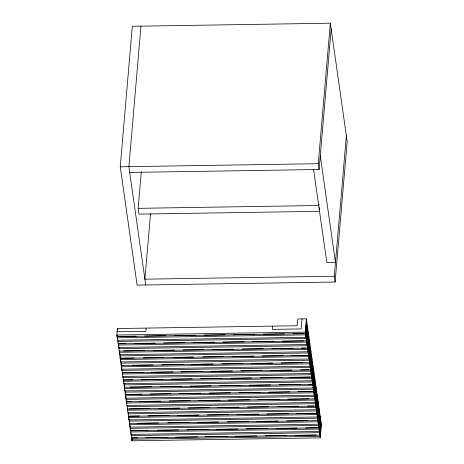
<?xml version="1.0" encoding="UTF-8"?>
<svg xmlns="http://www.w3.org/2000/svg" width="464" height="464" viewBox="0 0 464 464"><rect width="100%" height="100%" fill="white"/><g stroke="black" fill="none" stroke-linecap="round" stroke-linejoin="round"><path stroke-width="0.7" d="M120.246 166.791L132.321 26.291L330.345 23.2L347.182 141.526L335.107 282.025L137.089 285.116L120.246 166.791L318.263 163.699L319.093 169.493L129.711 172.451M140.963 26.158L128.888 166.657L145.725 284.977M116.818 335.031L117.375 328.547L297.14 325.74L297.72 318.988L306.362 318.849L306.588 320.421L305.445 333.662L117.038 336.603L116.818 335.031L305.225 332.091L305.445 333.662M117.038 336.603L117.16 335.252M305.962 337.282L305.619 334.869L306.756 321.627L307.098 324.046L305.962 337.282L117.554 340.222L117.328 336.458L136.051 336.168M306.478 340.907L306.136 338.488L307.272 325.252L307.615 327.665L306.478 340.907L118.071 343.847L117.839 340.135M306.994 344.526L306.652 342.113L307.789 328.872L308.131 331.29L306.994 344.526L118.587 347.466L118.361 343.702L125.558 343.592M307.51 348.151L307.168 345.732L308.305 332.497L308.647 334.909L307.51 348.151L119.103 351.091L118.929 346.73M308.026 351.77L307.678 349.357L308.821 336.116L309.163 338.534L308.026 351.77L119.619 354.711L119.393 350.946M119.619 354.711L119.729 353.417M308.543 355.395L308.195 352.976L309.337 339.741L309.679 342.154L308.543 355.395L120.135 358.336L119.956 353.974M120.135 358.336L120.251 356.984L120.652 361.955L309.059 359.014L310.196 345.779L309.848 343.36L308.711 356.601L309.059 359.014M120.652 361.955L120.814 360.012M309.569 362.639L309.227 360.221L310.364 346.985L310.712 349.398L309.569 362.639L121.168 365.58L120.936 361.868M121.168 365.58L121.284 364.228M310.085 366.258L309.743 363.846L310.88 350.604L311.222 353.023L310.085 366.258L121.678 369.205L121.452 365.435L123.615 365.4M121.678 369.205L121.794 367.906M310.602 369.883L310.259 367.471L311.396 354.229L311.738 356.642L310.602 369.883L122.194 372.824L121.962 369.112M311.118 373.503L310.776 371.09L311.912 357.848L312.255 360.267L311.118 373.503L122.711 376.449L122.368 374.03L122.484 372.679L143.364 372.354M311.634 377.128L311.292 374.715L312.429 361.473L312.771 363.886L311.634 377.128L123.227 380.068L122.995 376.356M319.713 211.306L138.974 214.124L138.15 208.33L141.305 171.639M312.15 380.747L311.808 378.334L312.945 365.093L313.287 367.511L312.15 380.747L123.743 383.693L123.517 379.923L132.878 379.778M312.666 384.372L312.318 381.959L312.765 376.82L313.107 379.239L312.666 384.372L124.259 387.312L124.079 382.951M124.259 387.312L124.375 385.961M313.183 387.991L312.835 385.578L313.977 372.337L314.319 374.755L313.183 387.991L124.775 390.937L124.543 387.167M124.775 390.937L124.886 389.638M313.693 391.616L313.351 389.203L314.488 375.962L314.836 378.375L313.693 391.616L125.292 394.557L125.06 390.845M125.292 394.557L125.408 393.205M314.209 395.235L313.867 392.822L315.004 379.581L315.352 382L314.209 395.235L125.802 398.182L125.576 394.412L141.421 394.168M125.802 398.182L125.97 396.233M314.725 398.86L314.383 396.447L315.52 383.206L315.862 385.619L314.725 398.86L126.318 401.801L126.086 398.089M126.318 401.801L126.434 400.449M315.242 402.479L314.899 400.067L316.036 386.825L316.378 389.244L315.242 402.479L126.834 405.426L126.608 401.656L130.929 401.592M315.758 406.104L315.416 403.692L316.552 390.45L316.895 392.863L315.758 406.104L127.351 409.045L127.119 405.333M316.274 409.724L315.932 407.311L317.069 394.069L317.411 396.488L316.274 409.724L127.867 412.67L127.641 408.9M316.79 413.349L316.442 410.936L317.585 397.694L317.927 400.107L316.79 413.349L128.383 416.289L128.151 412.577M317.306 416.968L316.958 414.555L318.101 401.319L318.443 403.732L317.306 416.968L128.899 419.914L128.673 416.144L139.473 415.976M128.899 419.914L129.009 418.615M317.817 420.593L317.475 418.18L318.611 404.939L318.959 407.351L317.817 420.593L129.415 423.533L129.236 419.172M129.415 423.533L129.531 422.182L129.932 427.158L318.333 424.218L319.476 410.976L319.128 408.564L317.991 421.799L318.333 424.218M129.932 427.158L130.094 425.21M318.849 427.837L318.507 425.424L319.644 412.183L319.986 414.596L318.849 427.837L130.442 430.778L130.21 427.066M130.442 430.778L130.558 429.426M319.365 431.462L319.023 429.043L320.16 415.808L320.502 418.221L319.365 431.462L130.958 434.403L130.732 430.633L148.016 430.366M130.958 434.403L131.074 433.103M319.882 435.081L319.539 432.668L320.676 419.427L321.018 421.84L319.882 435.081L131.474 438.022L131.242 434.31M150.539 213.62L144.901 279.183L334.283 276.225L335.107 282.025M320.276 437.859L320.056 436.288L321.192 423.052L321.413 424.618L320.276 437.859L131.869 440.8L131.764 437.877L137.524 437.79M131.869 440.8L131.985 439.501M146.177 328.1L145.899 331.342L117.096 331.789M272.658 326.122L272.38 329.365L301.182 328.918L302.041 318.919M318.263 163.699L330.345 23.2M319.093 169.493L331.168 28.994M305.225 332.091L306.362 318.849M319.012 204.067L318.884 205.506L138.15 208.33M334.283 276.225L346.359 135.726M144.693 336.035L165.677 335.704M174.365 335.571L195.356 335.24M204.044 335.107L225.034 334.776M233.723 334.643L254.713 334.312M263.401 334.179L284.391 333.848M293.08 333.715L303.937 333.546M117.212 337.809L305.619 334.869M117.728 341.434L306.136 338.488M134.2 343.459L155.127 343.128M163.809 342.995L184.805 342.664M193.488 342.531L214.484 342.2M223.167 342.067L244.163 341.742M252.845 341.603L273.841 341.278M282.524 341.139L303.52 340.814M118.245 345.054L306.652 342.113M118.761 348.679L307.168 345.732M123.714 350.883L144.594 350.552M153.259 350.419L174.255 350.094M182.938 349.955L203.934 349.63M212.616 349.491L233.612 349.166M242.295 349.027L263.291 348.702M271.974 348.563L292.97 348.238M301.652 348.104L305.996 348.035M119.277 352.298L307.678 349.357M119.793 355.923L308.195 352.976M120.42 358.191L134.102 357.976M143.463 357.831L163.705 357.518M173.113 357.367L193.384 357.054M202.791 356.903L223.062 356.59M232.47 356.445L253.46 356.114M262.148 355.981L283.139 355.65M291.827 355.517L307.029 355.279M120.304 359.542L308.711 356.601M120.82 363.167L309.227 360.221M132.252 365.267L153.149 364.942M161.837 364.808L183.553 364.466M191.516 364.344L213.231 364.002M221.92 363.869L242.91 363.538M251.598 363.405L272.588 363.074M281.277 362.941L302.267 362.616M121.336 366.786L309.743 363.846M121.852 370.411L310.259 367.471M151.287 372.232L173.002 371.89M180.966 371.768L202.681 371.426M211.369 371.293L232.36 370.962M241.048 370.829L262.038 370.504M270.727 370.365L291.717 370.04M300.405 369.901L309.088 369.767M122.368 374.03L310.776 371.09M122.885 377.655L311.292 374.715M141.514 379.645L162.452 379.314M171.141 379.181L192.131 378.856M200.819 378.717L221.809 378.392M230.498 378.253L251.488 377.928M260.176 377.789L281.167 377.464M289.855 377.331L310.12 377.012M123.401 381.275L311.808 378.334M123.917 384.9L312.318 381.959M130.309 387.08L151.908 386.744M160.59 386.605L181.581 386.28M190.269 386.141L211.259 385.816M219.948 385.683L240.938 385.352M249.626 385.219L270.616 384.888M279.305 384.755L300.295 384.424M308.983 384.291L311.153 384.256M124.427 388.519L312.835 385.578M124.944 392.144L313.351 389.203M150.058 394.029L171.03 393.704M179.713 393.571L200.709 393.24M209.392 393.107L230.388 392.776M239.07 392.643L260.066 392.312M268.749 392.179L289.745 391.848M298.427 391.715L312.185 391.5M125.46 395.763L313.867 392.822M125.976 399.388L314.383 396.447M139.571 401.453L160.48 401.128M169.163 400.995L190.159 400.664M198.841 400.531L219.837 400.2M228.52 400.067L249.516 399.742M258.199 399.603L279.195 399.278M287.877 399.139L308.873 398.814M126.492 403.007L314.899 400.067M127.008 406.632L315.416 403.692M129.079 408.877L149.959 408.552M158.613 408.419L179.609 408.088M188.291 407.955L209.287 407.63M217.97 407.491L238.966 407.166M247.648 407.027L268.644 406.702M278.052 406.551L298.323 406.238M307.731 406.093L314.244 405.988M127.525 410.251L315.932 407.311M128.041 413.876L316.442 410.936M148.115 415.843L169.053 415.518M177.741 415.379L198.731 415.054M207.42 414.915L228.41 414.59M237.098 414.456L258.813 414.114M266.777 413.992L288.492 413.65M296.455 413.528L315.276 413.233M128.557 417.496L316.958 414.555M129.067 421.121L317.475 418.18M137.622 423.267L158.502 422.942M167.916 422.797L188.906 422.466M197.594 422.333L218.585 422.002M227.273 421.869L248.263 421.538M256.952 421.405L277.942 421.074M286.63 420.941L307.62 420.61M129.584 424.74L317.991 421.799M130.1 428.365L318.507 425.424M157.377 430.221L178.356 429.89M187.044 429.757L208.034 429.426M216.723 429.293L237.713 428.962M246.401 428.829L267.392 428.504M276.08 428.365L297.07 428.04M305.759 427.901L317.341 427.721M130.616 431.984L319.023 429.043M131.132 435.609L319.539 432.668M146.166 437.656L167.806 437.314M175.769 437.192L197.484 436.856M205.448 436.728L227.163 436.392M235.126 436.264L256.841 435.928M265.53 435.789L286.52 435.464M295.208 435.325L316.199 435M131.648 439.228L320.056 436.288M320.276 155.713L335.466 262.45L326.824 262.583L313.571 169.459M319.162 207.437L319.435 209.374M117.375 328.547L117.578 329.979M313.183 371.96L312.811 376.281L313.154 378.699L313.525 374.373L313.183 371.96M313.461 368.718L313.229 371.42L313.571 373.833L313.803 371.13L313.461 368.718"/></g></svg>
